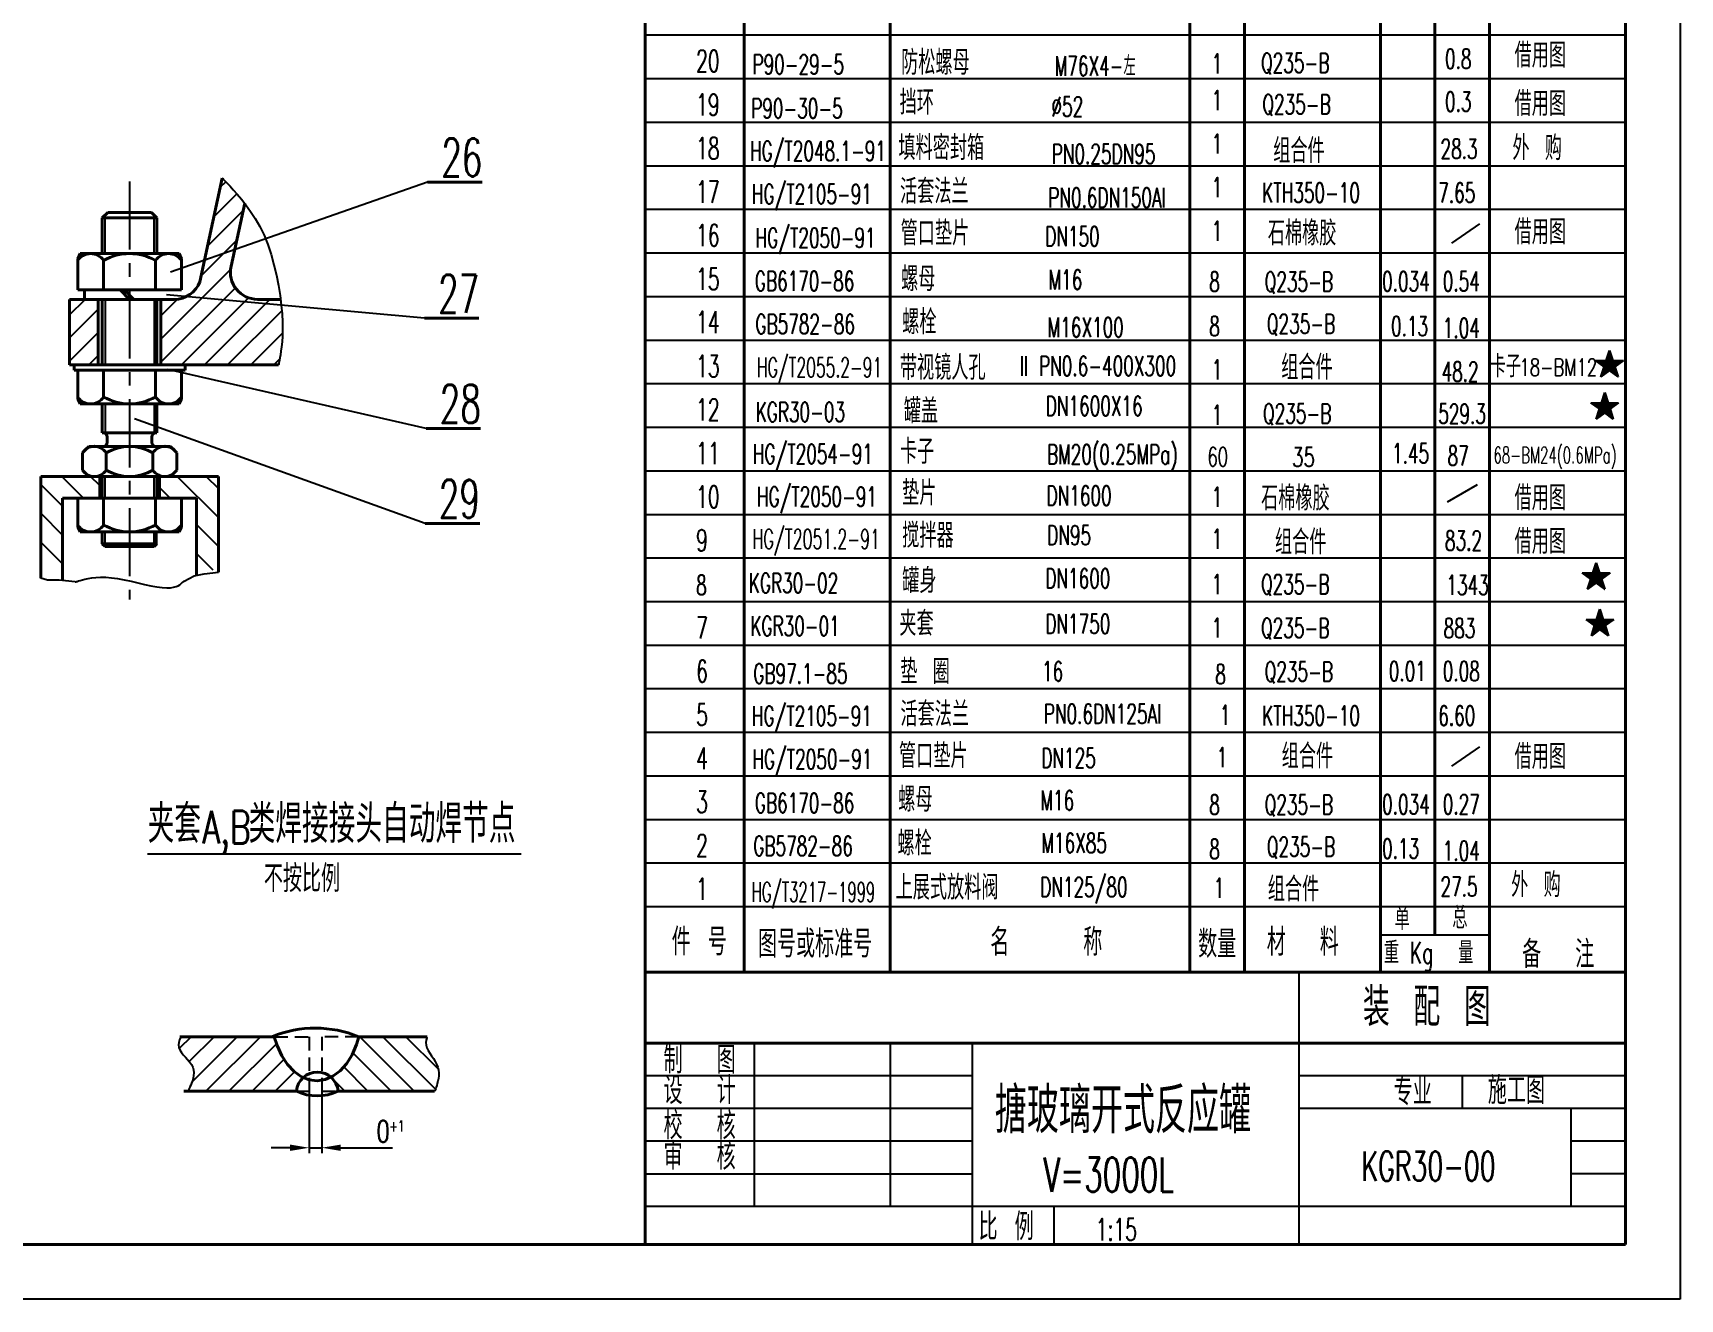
# Model space of a CAD drawing. Extents: x 1471 to 2065, y -218 to 623.
# Drawn here: x 1762.1 to 2064.6, y -218.3 to 14.1 of the extents above; entities that cross this region are included whole.
import ezdxf

# ---------------------------------------------------------------- set-up
doc = ezdxf.new("R2010")
doc.units = 0
doc.header["$LTSCALE"] = 10
doc.header["$MEASUREMENT"] = 0
doc.linetypes.add('CENTER', pattern=[2, 1.25, -0.25, 0.25, -0.25])
doc.linetypes.add('HIDDEN', pattern=[0.375, 0.25, -0.125])
doc.layers.get('0').update_dxf_attribs({"linetype": 'CONTINUOUS', "lineweight": 25})
doc.layers.get('DEFPOINTS').update_dxf_attribs({"linetype": 'CONTINUOUS', "lineweight": 25})
for name, color, linetype, lineweight in [('1', 1, 'CONTINUOUS', 40), ('2', 3, 'CENTER', 25), ('3', 5, 'HIDDEN', 25)]:
    doc.layers.add(name, color=color, linetype=linetype, lineweight=lineweight)
doc.styles.add('HZ', font='txt', dxfattribs={"width": 0.5, "bigfont": 'hztxt'})
doc.styles.get("Standard").update_dxf_attribs({"font": 'txt.shx', "width": 0.7, "bigfont": 'hztxt.shx'})
doc.dimstyles.new('1', dxfattribs={"dimtxt": 0.18, "dimasz": 0.18, "dimexe": 0.18, "dimexo": 0.0625, "dimgap": 0.09, "dimtad": 0, "dimtih": 1, "dimtoh": 1, "dimdec": 4, "dimzin": 0, "dimdsep": 46, "dimtxsty": 'Standard', "dimcen": 0.09, "dimadec": 0, "dimazin": 0, "dimtfac": 1, "dimtdec": 4, "dimtofl": 0, "dimtmove": 0, "dimatfit": 3, "dimfxl": 1, "dimtolj": 1, "dimtzin": 0, "dimarcsym": 0})
pattern_1 = [(135, (2215.9657, -54.4487), (-2.65165, -2.65165), [])]

# ---------------------------------------------------------------- blocks, each defined once
blk = doc.blocks.new('*D153')
for p, q in [((-314.053985, 339.166137), (-314.09185, 338.697083)), ((-313.932407, 339.629524), (-314.053985, 339.166137)), ((-313.749031, 340.077454), (-313.932407, 339.629524)), ((-314.09185, 338.697083), (-314.024083, 338.232153)), ((-314.024083, 338.232153), (-313.837405, 337.778755)), ((-313.837405, 337.778755), (-313.553089, 337.334768)), ((-313.553089, 337.334768), (-313.201045, 336.89569)), ((-313.201045, 336.89569), (-312.811182, 336.457018)), ((-312.811182, 336.457018), (-312.413412, 336.014251)), ((-312.413412, 336.014251), (-312.037643, 335.562886)), ((-312.037643, 335.562886), (-311.713787, 335.098421)), ((-311.713787, 335.098421), (-311.471753, 334.616353)), ((-311.471753, 334.616353), (-311.333473, 334.114903)), ((-311.320257, 333.093041), (-311.409395, 332.596304)), ((-311.333473, 334.114903), (-311.288962, 333.603186)), ((-311.288962, 333.603186), (-311.320257, 333.093041)), ((-312.308171, 330.246654), (-312.326156, 330.205817)), ((-312.320827, 330.217917), (-312.32549, 330.20733)), ((-312.283526, 330.302616), (-312.308171, 330.246654)), ((-312.242895, 330.394876), (-312.283526, 330.302616)), ((-312.182281, 330.532512), (-312.242895, 330.394876)), ((-312.097688, 330.724596), (-312.182281, 330.532512)), ((-311.98512, 330.980204), (-312.097688, 330.724596)), ((-311.844239, 331.304926), (-311.98512, 330.980204)), ((-311.68935, 331.690408), (-311.844239, 331.304926)), ((-311.538414, 332.124813), (-311.68935, 331.690408)), ((-311.409395, 332.596304), (-311.538414, 332.124813))]:
    blk.add_line(p, q)
blk = doc.blocks.new('*D170')
at = {"color": 0, "linetype": 'Continuous', "lineweight": -2}
for p, q in [((1812.86, -180.15), (1812.86, -191.53)), ((1815.16, -180.13), (1815.16, -191.53)), ((1809.36, -190.53), (1805.86, -190.53)), ((1812.86, -190.53), (1815.16, -190.53)), ((1818.66, -190.53), (1828.13, -190.53))]:
    blk.add_line(p, q, dxfattribs=at)
at = {"color": 0, "linetype": 'Continuous'}
for points in [[(1809.36, -189.95), (1809.36, -191.11), (1812.86, -190.53)], [(1818.66, -189.95), (1818.66, -191.11), (1815.16, -190.53)]]:
    blk.add_solid(points, dxfattribs=at)
at = {"layer": 'DEFPOINTS', "color": 0, "linetype": 'Continuous'}
for p in [(1812.86, -180.15), (1815.16, -180.13), (1815.16, -190.53)]:
    blk.add_point(p, dxfattribs=at)
at = {"color": 0, "linetype": 'Continuous', "insert": (1826.43, -187.53), "char_height": 4, "attachment_point": 5}
blk.add_mtext('\\A1;0', dxfattribs=at)
blk = doc.blocks.new('*D155')
for p, q in [((-270.808848, 330.205817), (-280.808848, 340.205817)), ((-276.566207, 340.205817), (-266.916594, 330.556204)), ((-272.323566, 340.205817), (-266.41081, 334.293061)), ((-275.051488, 330.205817), (-282.07431, 337.228639)), ((-279.294129, 330.205817), (-283.759117, 334.670806))]:
    blk.add_line(p, q)
blk = doc.blocks.new('*D152')
for p, q in [((-296.50306, 340.205817), (-295.988302, 338.568384)), ((-282.223451, 336.88435), (-281.407431, 338.768122)), ((-281.407431, 338.768122), (-280.998385, 340.205817)), ((-295.988302, 338.568384), (-295.120988, 336.707672)), ((-295.120988, 336.707672), (-294.06124, 335.105733)), ((-283.238921, 335.253983), (-282.223451, 336.88435)), ((-294.06124, 335.105733), (-292.841257, 333.811241)), ((-292.841257, 333.811241), (-291.498108, 332.863529)), ((-291.498108, 332.863529), (-290.072604, 332.291392)), ((-287.148969, 332.331442), (-285.739672, 332.942411)), ((-285.739672, 332.942411), (-284.422987, 333.92656)), ((-284.422987, 333.92656), (-283.238921, 335.253983)), ((-290.072604, 332.291392), (-288.608058, 332.112215)), ((-288.608058, 332.112215), (-287.148969, 332.331442))]:
    blk.add_line(p, q)
blk = doc.blocks.new('*D154')
for p, q in [((-268.610376, 339.570699), (-268.658157, 339.121862)), ((-268.658157, 339.121862), (-268.615576, 338.657542)), ((-268.491274, 339.998581), (-268.610376, 339.570699)), ((-268.615576, 338.657542), (-268.470916, 338.182375)), ((-268.470916, 338.182375), (-268.241775, 337.697677)), ((-268.241775, 337.697677), (-267.953079, 337.20393)), ((-267.953079, 337.20393), (-267.629751, 336.701617)), ((-267.629751, 336.701617), (-267.296718, 336.19122)), ((-267.296718, 336.19122), (-266.978904, 335.673221)), ((-266.978904, 335.673221), (-266.701234, 335.148105)), ((-266.701234, 335.148105), (-266.488634, 334.616353)), ((-266.488634, 334.616353), (-266.35951, 334.079953)), ((-266.314483, 333.02674), (-266.3702, 332.52895)), ((-266.35951, 334.079953), (-266.306189, 333.546911)), ((-266.306189, 333.546911), (-266.314483, 333.02674)), ((-267.021229, 330.245158), (-267.034464, 330.205817)), ((-267.030542, 330.217474), (-267.033973, 330.207274)), ((-267.003093, 330.299071), (-267.021229, 330.245158)), ((-266.973194, 330.387953), (-267.003093, 330.299071)), ((-266.928589, 330.520548), (-266.973194, 330.387953)), ((-266.866339, 330.705598), (-266.928589, 330.520548)), ((-266.783502, 330.951845), (-266.866339, 330.705598)), ((-266.679992, 331.26499), (-266.783502, 330.951845)), ((-266.567145, 331.638564), (-266.679992, 331.26499)), ((-266.459151, 332.063055), (-266.567145, 331.638564)), ((-266.3702, 332.52895), (-266.459151, 332.063055))]:
    blk.add_line(p, q)
blk = doc.blocks.new('*D146')
for p, q in [((-350.840698, -184.507413), (-350.356717, -184.378934)), ((-350.356717, -184.378934), (-349.782137, -184.251731)), ((-349.782137, -184.251731), (-349.115501, -184.139584)), ((-349.115501, -184.139584), (-348.355353, -184.056273)), ((-348.355353, -184.056273), (-347.500237, -184.015576)), ((-347.500237, -184.015576), (-346.548697, -184.031274)), ((-346.548697, -184.031274), (-345.499278, -184.117146)), ((-345.499278, -184.117146), (-344.355943, -184.281012)), ((-344.355943, -184.281012), (-343.144344, -184.50685)), ((-352.170869, -184.903738), (-352.169042, -184.903191)), ((-352.169042, -184.903191), (-352.156255, -184.899358)), ((-352.156255, -184.899358), (-352.121545, -184.888954)), ((-352.121545, -184.888954), (-352.053952, -184.868695)), ((-352.053952, -184.868695), (-351.942516, -184.835294)), ((-351.942516, -184.835294), (-351.776275, -184.785466)), ((-351.776275, -184.785466), (-351.544268, -184.715926)), ((-351.544268, -184.715926), (-351.235535, -184.623389)), ((-351.235535, -184.623389), (-350.840698, -184.507413)), ((-343.144344, -184.50685), (-341.895551, -184.772679)), ((-341.895551, -184.772679), (-340.640636, -185.056519)), ((-340.640636, -185.056519), (-339.410671, -185.336388)), ((-339.410671, -185.336388), (-338.236727, -185.590305)), ((-338.236727, -185.590305), (-337.149875, -185.796289)), ((-337.149875, -185.796289), (-336.181186, -185.932359)), ((-336.181186, -185.932359), (-335.354233, -185.982825)), ((-335.354233, -185.982825), (-334.662583, -185.95716)), ((-334.662583, -185.95716), (-334.092307, -185.871131)), ((-334.092307, -185.871131), (-333.629473, -185.740501)), ((-333.629473, -185.740501), (-333.260151, -185.581036)), ((-333.260151, -185.581036), (-332.97041, -185.4085)), ((-332.97041, -185.4085), (-332.74632, -185.238658)), ((-332.74632, -185.238658), (-332.573949, -185.087276)), ((-332.573949, -185.087276), (-332.440901, -184.966778)), ((-332.440901, -184.966778), (-332.340918, -184.876226)), ((-332.340918, -184.876226), (-332.269277, -184.811343)), ((-332.269277, -184.811343), (-332.221254, -184.767849)), ((-332.221254, -184.767849), (-332.192125, -184.741468)), ((-332.192125, -184.741468), (-332.170869, -184.722217)), ((-332.177167, -184.727921), (-332.171657, -184.72293))]:
    blk.add_line(p, q)
blk = doc.blocks.new('*D147')
for p, q in [((-325.143406, -110.74916), (-325.14062, -110.752123)), ((-325.14062, -110.752123), (-325.12112, -110.772864)), ((-325.12112, -110.772864), (-325.068191, -110.829163)), ((-325.068191, -110.829163), (-324.965119, -110.938798)), ((-324.965119, -110.938798), (-324.79519, -111.119547)), ((-324.79519, -111.119547), (-324.541688, -111.389189)), ((-324.541688, -111.389189), (-324.1879, -111.765502)), ((-324.1879, -111.765502), (-323.717111, -112.266266)), ((-323.717111, -112.266266), (-323.119936, -112.906058)), ((-323.119936, -112.906058), (-322.416306, -113.686652)), ((-322.416306, -113.686652), (-321.633478, -114.606621)), ((-321.633478, -114.606621), (-320.798713, -115.66454)), ((-320.798713, -115.66454), (-319.939269, -116.858982)), ((-319.939269, -116.858982), (-319.082407, -118.188521)), ((-319.082407, -118.188521), (-318.255384, -119.651729)), ((-318.255384, -119.651729), (-317.485461, -121.247181)), ((-317.485461, -121.247181), (-316.795072, -122.967781)), ((-316.795072, -122.967781), (-316.187351, -124.783758)), ((-316.187351, -124.783758), (-315.660609, -126.659672)), ((-315.660609, -126.659672), (-315.213156, -128.560083)), ((-315.213156, -128.560083), (-314.843303, -130.449551)), ((-314.843303, -130.449551), (-314.549359, -132.292636)), ((-314.549359, -132.292636), (-314.329635, -134.053897)), ((-314.329635, -134.053897), (-314.182441, -135.697896)), ((-314.182441, -135.697896), (-314.104445, -137.195772)), ((-314.085749, -138.54499), (-314.114812, -139.749595)), ((-314.104445, -137.195772), (-314.085749, -138.54499)), ((-314.270054, -141.741146), (-314.373152, -142.536182)), ((-314.180094, -140.813632), (-314.270054, -141.741146)), ((-314.114812, -139.749595), (-314.180094, -140.813632)), ((-314.789673, -144.960963), (-314.801757, -145.028656)), ((-314.798176, -145.008599), (-314.801309, -145.026149)), ((-314.773112, -144.868199), (-314.789673, -144.960963)), ((-314.74581, -144.715264), (-314.773112, -144.868199)), ((-314.705081, -144.487114), (-314.74581, -144.715264)), ((-314.648239, -144.168708), (-314.705081, -144.487114)), ((-314.5726, -143.745002), (-314.648239, -144.168708)), ((-314.477847, -143.202786), (-314.5726, -143.745002)), ((-314.373152, -142.536182), (-314.477847, -143.202786))]:
    blk.add_line(p, q)

msp = doc.modelspace()

# ---------------------------------------------------------------- hatches: boundary and pattern name
h = msp.add_hatch()
h.set_pattern_fill('ANSI37', color=256, style=0)
h.set_pattern_definition([(45, (2232.18429, -465.87011), (-0.088388348, 0.088388348), []), (135, (2232.18429, -465.87011), (-0.088388348, -0.088388348), [])])
h.paths.add_polyline_path([(2051.60688, -44.14396), (2051.00506, -45.99617), (2049.05754, -45.99617), (2050.63312, -47.14089), (2050.0313, -48.9931), (2051.60688, -47.84837), (2053.18246, -48.9931), (2052.58064, -47.14089), (2054.15622, -45.99617), (2052.2087, -45.99617)])
h = msp.add_hatch()
h.set_pattern_fill('ANSI37', color=256, style=0)
h.set_pattern_definition([(45, (2231.3096, -473.62607), (-0.088388348, 0.088388348), []), (135, (2231.3096, -473.62607), (-0.088388348, -0.088388348), [])])
h.paths.add_polyline_path([(2050.73219, -51.89992), (2050.13037, -53.75212), (2048.18285, -53.75212), (2049.75843, -54.89685), (2049.15661, -56.74905), (2050.73219, -55.60433), (2052.30777, -56.74905), (2051.70595, -54.89685), (2053.28153, -53.75212), (2051.33401, -53.75212)])
h = msp.add_hatch()
h.set_pattern_fill('ANSI31', color=256, scale=30, angle=90, style=0)
h.set_pattern_definition(pattern_1)
h.paths.add_polyline_path([(1767.58212, -71.2918), (1774.40824, -71.2918), (1774.40824, -67.2918), (1773.81264, -67.2918, -0.076541177), (1773.0212, -67.2918), (1763.58212, -67.2918), (1763.58212, -84.4543), (1767.58212, -84.4543)])
h = msp.add_hatch()
h.set_pattern_fill('ANSI31', color=256, scale=30, angle=90, style=0)
h.set_pattern_definition(pattern_1)
h.paths.add_polyline_path([(1792.18368, -84.4543), (1796.18368, -84.4543), (1796.18368, -67.2918), (1786.7446, -67.2918, -0.076541177), (1785.95315, -67.2918), (1785.35756, -67.2918), (1785.35756, -71.2918), (1792.18368, -71.2918)])
h = msp.add_hatch()
h.set_pattern_fill('ANSI37', color=256, style=0)
h.set_pattern_definition([(45, (2229.7313, -504.8599), (-0.088388348, 0.088388348), []), (135, (2229.7313, -504.8599), (-0.088388348, -0.088388348), [])])
h.paths.add_polyline_path([(2049.15389, -83.13375), (2048.55207, -84.98596), (2046.60455, -84.98596), (2048.18013, -86.13068), (2047.57831, -87.98289), (2049.15389, -86.83816), (2050.72947, -87.98289), (2050.12765, -86.13068), (2051.70323, -84.98596), (2049.75571, -84.98596)])
h = msp.add_hatch()
h.set_pattern_fill('ANSI37', color=256, style=0)
h.set_pattern_definition([(45, (2230.42427, -513.4023), (-0.088388348, 0.088388348), []), (135, (2230.42427, -513.4023), (-0.088388348, -0.088388348), [])])
h.paths.add_polyline_path([(2049.84686, -91.67615), (2049.24504, -93.52835), (2047.29752, -93.52835), (2048.8731, -94.67308), (2048.27128, -96.52528), (2049.84686, -95.38056), (2051.42244, -96.52528), (2050.82062, -94.67308), (2052.3962, -93.52835), (2050.44868, -93.52835)])

# ---------------------------------------------------------------- linework, layer by layer
for p, q in [((2064.56088, 622.69066), (2064.56088, -218.30934)), ((2054.56088, 13.69066), (1874.56088, 13.69066)), ((2054.56088, 5.69066), (1874.56088, 5.69066)), ((2054.56088, -2.30934), (1874.56088, -2.30934)), ((2054.56088, -10.30934), (1874.56088, -10.30934)), ((2054.56088, -10.30934), (1874.56088, -10.30934)), ((1834.60859, -13.24816), (1787.39266, -29.79968)), ((1796.54512, -14.19499), (1797.54876, -13.19135)), ((1795.36892, -19.61383), (1799.58792, -15.39483)), ((1775.3829, -26.37513), (1775.3829, -19.81477)), ((1784.3829, -26.37513), (1784.3829, -19.81477)), ((1794.19272, -25.03267), (1800.72759, -18.4978)), ((2054.56088, -18.30934), (1874.56088, -18.30934)), ((2027.73246, -20.91497), (2022.58249, -24.48034)), ((1793.01653, -30.45151), (1799.5514, -23.91664)), ((2054.56088, -26.30934), (1874.56088, -26.30934)), ((1785.6329, -42.07778), (1798.4194, -29.29127)), ((1785.6329, -46.32042), (1799.30331, -32.65)), ((1768.87285, -37.62462), (1771.70567, -34.7918)), ((1775.3829, -34.7918), (1775.3829, -46.7918)), ((1784.3829, -34.7918), (1784.3829, -46.7918)), ((1785.6329, -37.83513), (1788.71454, -34.7535)), ((1834.03655, -38.26049), (1786.65824, -33.96139)), ((1789.40416, -46.7918), (1801.711, -34.48496)), ((1793.6468, -46.7918), (1805.66126, -34.77733)), ((2054.56088, -34.30934), (1874.56088, -34.30934)), ((1774.1329, -36.60721), (1768.87285, -41.86726)), ((1797.88944, -46.7918), (1807.81782, -36.86342)), ((1774.1329, -40.84985), (1768.87285, -46.1099)), ((1802.13208, -46.7918), (1807.95201, -40.97187)), ((2054.56088, -42.30934), (1874.56088, -42.30934)), ((1772.43359, -46.7918), (1774.1329, -45.09249)), ((2051.00506, -45.99617), (2051.60688, -44.14396)), ((2051.60688, -44.14396), (2052.2087, -45.99617)), ((1834.32103, -58.45919), (1786.90305, -47.67054)), ((1806.37472, -46.7918), (1807.44266, -45.72386)), ((2050.63312, -47.14089), (2049.05754, -45.99617)), ((2049.05754, -45.99617), (2051.00506, -45.99617)), ((2050.0313, -48.9931), (2050.63312, -47.14089)), ((2051.60688, -47.84837), (2050.0313, -48.9931)), ((2053.18246, -48.9931), (2051.60688, -47.84837)), ((2052.2087, -45.99617), (2054.15622, -45.99617)), ((2054.15622, -45.99617), (2052.58064, -47.14089)), ((2052.58064, -47.14089), (2053.18246, -48.9931)), ((2054.56088, -50.30934), (1874.56088, -50.30934)), ((1775.3829, -53.95847), (1775.3829, -59.2918)), ((1784.3829, -53.95847), (1784.3829, -59.2918)), ((2048.18285, -53.75212), (2050.13037, -53.75212)), ((2049.75843, -54.89685), (2048.18285, -53.75212)), ((2050.13037, -53.75212), (2050.73219, -51.89992)), ((2050.73219, -51.89992), (2051.33401, -53.75212)), ((2051.33401, -53.75212), (2053.28153, -53.75212)), ((2053.28153, -53.75212), (2051.70595, -54.89685)), ((1834.16737, -75.90132), (1780.78289, -56.72838)), ((2049.15661, -56.74905), (2049.75843, -54.89685)), ((2050.73219, -55.60433), (2049.15661, -56.74905)), ((2052.30777, -56.74905), (2050.73219, -55.60433)), ((2051.70595, -54.89685), (2052.30777, -56.74905)), ((2054.56088, -58.30934), (1874.56088, -58.30934)), ((2054.56088, -66.30934), (1874.56088, -66.30934)), ((1774.8829, -67.7918), (1774.8829, -67.2918)), ((1775.3829, -71.2918), (1775.3829, -67.2918)), ((1784.3829, -71.2918), (1784.3829, -67.2918)), ((1784.8829, -69.7918), (1784.8829, -67.7918)), ((2027.33631, -68.8249), (2021.79018, -71.99412)), ((2054.56088, -74.30934), (1874.56088, -74.30934)), ((1775.3829, -80.1452), (1775.3829, -77.45847)), ((1784.3829, -80.1452), (1784.3829, -77.45847)), ((2054.56088, -82.30934), (1874.56088, -82.30934)), ((2048.55207, -84.98596), (2049.15389, -83.13375)), ((2049.15389, -83.13375), (2049.75571, -84.98596)), ((2046.60455, -84.98596), (2048.55207, -84.98596)), ((2048.18013, -86.13068), (2046.60455, -84.98596)), ((2047.57831, -87.98289), (2048.18013, -86.13068)), ((2049.15389, -86.83816), (2047.57831, -87.98289)), ((2050.72947, -87.98289), (2049.15389, -86.83816)), ((2049.75571, -84.98596), (2051.70323, -84.98596)), ((2051.70323, -84.98596), (2050.12765, -86.13068)), ((2050.12765, -86.13068), (2050.72947, -87.98289)), ((2054.56088, -90.30934), (1874.56088, -90.30934)), ((2047.29752, -93.52835), (2049.24504, -93.52835)), ((2048.8731, -94.67308), (2047.29752, -93.52835)), ((2049.24504, -93.52835), (2049.84686, -91.67615)), ((2049.84686, -91.67615), (2050.44868, -93.52835)), ((2050.44868, -93.52835), (2052.3962, -93.52835)), ((2052.3962, -93.52835), (2050.82062, -94.67308)), ((2048.27128, -96.52528), (2048.8731, -94.67308)), ((2049.84686, -95.38056), (2048.27128, -96.52528)), ((2051.42244, -96.52528), (2049.84686, -95.38056)), ((2050.82062, -94.67308), (2051.42244, -96.52528)), ((2054.56088, -98.30934), (1874.56088, -98.30934)), ((2054.56088, -106.30934), (1874.56088, -106.30934)), ((2054.56088, -114.30934), (1874.56088, -114.30934)), ((2027.73246, -116.91497), (2022.58249, -120.48034)), ((2054.56088, -122.30934), (1874.56088, -122.30934)), ((2054.56088, -130.30934), (1874.56088, -130.30934)), ((1783.15707, -136.58742), (1851.76849, -136.58742)), ((2054.56088, -138.30934), (1874.56088, -138.30934)), ((2054.56088, -146.30934), (1874.56088, -146.30934)), ((2009.56088, -151.42772), (2029.56088, -151.42772)), ((1994.56088, -158.30934), (1994.56088, -208.30934)), ((1791.18269, -170.14574), (1789.01164, -172.31678)), ((1795.42533, -170.14574), (1790.85575, -174.71532)), ((1799.66797, -170.14574), (1791.32504, -178.48867)), ((1803.91061, -170.14574), (1793.91061, -180.14574)), ((1798.18718, -180.11181), (1806.85845, -171.44054)), ((1834.46319, -170.35297), (1834.53961, -170.14574)), ((1894.56088, -171.30934), (1894.56088, -201.30934)), ((1919.56088, -171.30934), (1919.56088, -201.30934)), ((1934.56088, -171.30934), (1934.56088, -208.30934)), ((1802.39589, -180.14574), (1808.25721, -174.28442)), ((1806.63853, -180.14574), (1810.18986, -176.59441)), ((1817.07402, -177.80207), (1819.41769, -180.14574)), ((1934.56088, -177.30934), (1874.56088, -177.30934)), ((2054.56088, -177.30934), (1994.56088, -177.30934)), ((2054.56088, -177.30934), (1994.56088, -177.30934)), ((2024.56088, -177.30934), (2024.56088, -183.30934)), ((1934.56088, -183.30934), (1874.56088, -183.30934)), ((2054.56088, -183.30934), (1994.56088, -183.30934)), ((2054.56088, -183.30934), (1994.56088, -183.30934)), ((2044.56088, -201.30934), (2044.56088, -183.30934)), ((1934.56088, -189.30934), (1874.56088, -189.30934)), ((2054.56088, -189.30934), (2044.56088, -189.30934)), ((1874.56088, -195.30934), (1934.56088, -195.30934)), ((2054.56088, -195.30934), (2044.56088, -195.30934)), ((1994.56088, -198.30934), (1994.56088, -208.30934)), ((2054.56088, -201.30934), (1874.56088, -201.30934)), ((1949.56088, -201.30934), (1949.56088, -208.30934)), ((2064.56088, -218.30934), (1470.56088, -218.30934))]:
    msp.add_line(p, q)
for points in [[(1769.8829, -86.66688), (1766.97704, -86.30422), (1764.80475, -86.30422), (1763.58212, -85.98059)], [(1789.88211, -86.48607), (1791.73585, -85.51531), (1793.58923, -85.18435), (1796.18368, -84.85339)]]:
    msp.add_lwpolyline(points)
at = {"layer": '1'}
for p, q in [((2054.56088, 597.69066), (2054.56088, -208.30934)), ((1874.56088, -208.30934), (1874.56088, 109.69066)), ((1892.74421, -158.30934), (1892.74421, 109.69066)), ((1919.56088, -158.30934), (1919.56088, 109.69066)), ((1974.56088, -158.30934), (1974.56088, 109.69066)), ((1984.56088, -158.30934), (1984.56088, 109.69066)), ((2009.56088, -158.30934), (2009.56088, 109.69066)), ((2019.56088, -151.42772), (2019.56088, 109.69066)), ((2029.56088, -158.30934), (2029.56088, 109.69066)), ((1792.77888, -31.54638), (1796.91036, -12.5123)), ((1834.60859, -13.24816), (1844.60859, -13.24816)), ((1798.5095, -28.71674), (1801.02355, -17.13429)), ((1775.8829, -18.81477), (1774.8829, -19.81477)), ((1774.8829, -19.81477), (1784.8829, -19.81477)), ((1774.8829, -26.37513), (1774.8829, -19.81477)), ((1775.8829, -18.81477), (1783.8829, -18.81477)), ((1783.8829, -18.81477), (1784.8829, -19.81477)), ((1784.8829, -26.37513), (1784.8829, -19.81477)), ((1770.79384, -26.37513), (1770.35634, -27.31263)), ((1770.79384, -26.37513), (1788.97196, -26.37513)), ((1788.97196, -26.37513), (1789.40946, -27.31263)), ((1770.35634, -33.0418), (1770.35634, -27.31263)), ((1775.11962, -33.0418), (1775.11962, -27.62513)), ((1784.64618, -33.0418), (1784.64618, -27.62513)), ((1789.40946, -33.0418), (1789.40946, -27.31263)), ((1770.35634, -33.0418), (1789.40946, -33.0418)), ((1771.60634, -33.0418), (1771.60634, -34.7918)), ((1779.8829, -34.7918), (1778.1329, -33.0418)), ((1778.93625, -33.0418), (1780.68625, -34.7918)), ((1788.09684, -34.7918), (1768.87285, -34.7918)), ((1768.87285, -46.7918), (1768.87285, -34.7918)), ((1774.1329, -46.7918), (1774.1329, -34.7918)), ((1774.8829, -34.7918), (1774.8829, -46.7918)), ((1784.8829, -34.7918), (1784.8829, -46.7918)), ((1785.6329, -46.7918), (1785.6329, -34.7918)), ((1803.39572, -34.77733), (1807.59443, -34.77733)), ((1834.03655, -38.26049), (1844.03655, -38.26049)), ((1774.8829, -46.7918), (1768.87285, -46.7918)), ((1769.69612, -46.7918), (1769.69612, -47.7918)), ((1769.69612, -47.7918), (1790.08195, -47.7918)), ((1770.35634, -53.02097), (1770.35634, -47.7918)), ((1774.8829, -46.7918), (1807.25201, -46.7918)), ((1775.11962, -52.70847), (1775.11962, -47.7918)), ((1784.64618, -52.70847), (1784.64618, -47.7918)), ((1789.40946, -53.02097), (1789.40946, -47.7918)), ((1790.08195, -46.7918), (1790.08195, -47.7918)), ((1770.79384, -53.95847), (1770.35634, -53.02097)), ((1788.97196, -53.95847), (1770.79384, -53.95847)), ((1774.8829, -53.95847), (1774.8829, -59.2918)), ((1784.8829, -53.95847), (1784.8829, -59.2918)), ((1788.97196, -53.95847), (1789.40946, -53.02097)), ((1774.8829, -59.2918), (1784.7329, -59.2918)), ((1775.7829, -61.0418), (1775.7829, -60.0418)), ((1783.9829, -61.0418), (1783.9829, -60.0418)), ((1784.7329, -59.2918), (1784.8829, -59.2918)), ((1834.32103, -58.45919), (1844.32103, -58.45919)), ((1772.39178, -61.7918), (1771.2329, -62.95068)), ((1771.2329, -62.95068), (1771.2329, -66.13292)), ((1784.7329, -61.7918), (1772.39178, -61.7918)), ((1775.60094, -62.97857), (1775.60094, -66.13292)), ((1784.16485, -62.97857), (1784.16485, -66.13292)), ((1784.7329, -61.7918), (1787.37402, -61.7918)), ((1787.37402, -61.7918), (1788.5329, -62.95068)), ((1788.5329, -62.95068), (1788.5329, -66.13292)), ((1772.39178, -67.2918), (1771.2329, -66.13292)), ((1787.37402, -67.2918), (1788.5329, -66.13292)), ((1763.58212, -67.2918), (1796.18368, -67.2918)), ((1763.58212, -67.2918), (1763.58212, -85.98059)), ((1774.40824, -67.25099), (1774.40824, -71.2918)), ((1774.8829, -71.2918), (1774.8829, -67.2918)), ((1784.7329, -67.2918), (1787.37402, -67.2918)), ((1784.8829, -71.2918), (1784.8829, -67.2918)), ((1785.35756, -67.25099), (1785.35756, -71.2918)), ((1796.18368, -84.85339), (1796.18368, -67.2918)), ((1767.58212, -71.2918), (1792.18368, -71.2918)), ((1767.58212, -71.2918), (1767.58212, -86.37974)), ((1770.35634, -76.52097), (1770.35634, -71.2918)), ((1775.11962, -76.20847), (1775.11962, -71.2918)), ((1784.64618, -76.20847), (1784.64618, -71.2918)), ((1784.7329, -69.7918), (1784.8829, -69.7918)), ((1789.40946, -76.52097), (1789.40946, -71.2918)), ((1792.18368, -85.36365), (1792.18368, -71.2918)), ((1770.79384, -77.45847), (1770.35634, -76.52097)), ((1788.97196, -77.45847), (1770.79384, -77.45847)), ((1774.8829, -79.6452), (1774.8829, -77.45847)), ((1784.74469, -79.7834), (1784.74469, -77.45847)), ((1788.97196, -77.45847), (1789.40946, -76.52097)), ((1834.16737, -75.90132), (1844.16737, -75.90132)), ((1774.8829, -79.6452), (1784.8829, -79.6452)), ((1774.8829, -79.6452), (1775.3829, -80.1452)), ((1775.3829, -80.1452), (1784.3829, -80.1452)), ((1784.8829, -79.6452), (1784.3829, -80.1452)), ((1874.56088, -158.30934), (2054.56088, -158.30934)), ((2054.56088, -158.30934), (1874.56088, -158.30934)), ((1789.09422, -170.14574), (1806.4514, -170.14574)), ((1821.95607, -170.14574), (1834.53961, -170.14574)), ((2054.56088, -171.30934), (1874.56088, -171.30934)), ((1789.83697, -180.14574), (1810.52637, -180.14574)), ((1835.88802, -180.14574), (1818.16118, -180.14574)), ((2054.56088, -208.30934), (1480.56088, -208.30934)), ((1874.56088, -208.30934), (2054.56088, -208.30934))]:
    msp.add_line(p, q, dxfattribs=at)
for centre, radius, start, end in [((1772.73798, -29.26901), 2.89388, 34.614666, 145.385334), ((1779.8829, -36.07566), 9.70053, 60.591514, 119.408486), ((1787.02782, -29.26901), 2.89388, 34.614666, 145.385334), ((1803.39572, -29.77733), 5, 167.7535, 270), ((1788.09684, -29.7918), 5, 270, 339.456638), ((1772.73798, -51.06458), 2.89388, 214.614666, 325.385334), ((1779.8829, -44.25793), 9.70053, 240.591514, 299.408486), ((1787.02782, -51.06458), 2.89388, 214.614666, 325.385334), ((1775.0329, -60.0418), 0.75, 0, 90), ((1784.7329, -60.0418), 0.75, 90, 180), ((1773.40809, -64.34805), 2.58536, 31.985467, 147.282817), ((1775.0329, -61.0418), 0.75, 270, 0), ((1779.8829, -70.10997), 8.31817, 59.01785, 120.98215), ((1784.7329, -61.0418), 0.75, 180, 270), ((1786.35771, -64.34805), 2.58536, 32.717183, 148.014533), ((1773.41692, -64.72192), 2.60017, 212.864698, 327.135302), ((1779.8829, -58.80165), 8.49015, 239.712195, 300.287805), ((1786.34887, -64.72192), 2.60017, 212.864698, 327.135302), ((1772.73798, -74.56458), 2.89388, 214.614666, 325.385334), ((1779.8829, -67.75793), 9.70053, 240.591514, 299.408486), ((1787.02782, -74.56458), 2.89388, 214.614666, 325.385334), ((1814.00679, -189.44132), 20.86889, 67.609601, 112.269737), ((1814.34377, -180.47208), 3.83133, 4.886219, 174.615911), ((1814.34377, -172.25719), 8.76366, 244.176845, 295.823155)]:
    msp.add_arc(centre, radius, start, end, dxfattribs=at)
at = {"layer": '2'}
msp.add_line((1779.8829, -13.124), (1779.8829, -89.87376), dxfattribs=at)
at = {"layer": '3'}
for p, q in [((1806.4514, -170.14574), (1812.86368, -170.14574)), ((1812.86368, -170.18454), (1812.86368, -180.14574)), ((1821.95607, -170.14574), (1815.20992, -170.14574)), ((1815.20992, -170.18454), (1815.20992, -180.14574)), ((1810.52637, -180.14574), (1812.86368, -180.14574)), ((1815.17224, -180.14574), (1818.16118, -180.14574))]:
    msp.add_line(p, q, dxfattribs=at)

# ---------------------------------------------------------------- block references
for name, p in [('*D147', (2122.05377, 98.23686)), ('*D146', (2122.05377, 98.23686)), ('*D153', (2102.95446, -510.35156)), ('*D155', (2102.95446, -510.35156)), ('*D154', (2102.95446, -510.35156))]:
    msp.add_blockref(name, p)
at = {"layer": '1'}
msp.add_blockref('*D152', (2102.95446, -510.35156), dxfattribs=at)

# ---------------------------------------------------------------- texts
at = {"style": 'HZ'}
for s, height, width, p in [('借用图', 4.5, 0.7, (2034.17129, 7.78399)), ('防松螺母', 4.5, 0.7, (1921.54042, 6.45468)), ('挡环', 4.5, 0.7, (1921.2693, -0.87215)), ('借用图', 4.5, 0.7, (2034.17129, -1.10912)), ('填料密封箱', 4.5, 0.7, (1921.05766, -9.20906)), ('组合件', 4.5, 0.7, (1989.8627, -9.75316)), ('外 购', 4.5, 0.7, (2033.77514, -9.23173)), ('活套法兰  ', 4.5, 0.7, (1921.34056, -17.2219)), ('管口垫片  ', 4.5, 0.7, (1921.45197, -24.88713)), ('石棉橡胶', 4.5, 0.7, (1988.86628, -24.88149)), ('借用图', 4.5, 0.7, (2034.17129, -24.66256)), ('螺母  ', 4.5, 0.7, (1921.54335, -33.27418)), ('螺栓 ', 4.5, 0.7, (1921.74881, -41.18001)), ('带视镜人孔', 4.5, 0.7, (1921.31489, -49.55828)), ('组合件', 4.5, 0.7, (1991.33522, -49.50205)), ('卡子', 4.05, 0.7, (2029.72206, -49.07683)), ('罐盖', 4.5, 0.7, (1922.02705, -57.52192)), ('卡子', 4.5, 0.7, (1921.32997, -64.96869)), (' 35', 3.5, 0.7, (1991.14148, -65.49581)), ('68-BM24(0.6MPa)', 3, 0.6, (2030.28821, -64.88396)), ('垫片', 4.5, 0.7, (1921.72108, -72.57345)), ('石棉橡胶', 4.5, 0.7, (1987.62899, -73.5386)), ('借用图', 4.5, 0.7, (2034.17129, -73.49112)), ('搅拌器', 4.5, 0.7, (1921.74739, -80.37281)), ('组合件', 4.5, 0.7, (1990.18028, -81.58138)), ('借用图', 4.5, 0.7, (2034.17129, -81.49112)), ('罐身', 4.5, 0.7, (1921.74739, -88.67824)), ('夹套', 4.5, 0.7, (1921.21334, -96.54907)), ('垫 圈   ', 4.5, 0.7, (1921.37988, -105.37184)), ('活套法兰  ', 4.5, 0.7, (1921.41767, -113.17265)), ('管口垫片  ', 4.5, 0.7, (1921.14649, -120.83788)), ('组合件', 4.5, 0.7, (1991.41758, -120.88149)), ('借用图', 4.5, 0.7, (2034.17129, -120.98107)), ('螺母  ', 4.5, 0.7, (1921.01091, -128.82322)), ('螺栓 ', 4.5, 0.7, (1920.87532, -136.87415)), ('不按比例', 5, 0.7, (1804.53969, -143.6028)), ('上展式放料阀  ', 4.5, 0.7, (1920.52667, -144.9811)), ('组合件', 4.5, 0.7, (1988.86628, -145.30659)), ('外 购', 4.5, 0.7, (2033.55146, -144.51972)), ('单', 4, 0.7, (2012.15329, -150.53172)), ('总', 4, 0.7, (2022.74221, -150.30772)), ('件 号', 5, 0.7, (1879.41509, -155.21622)), ('图号或标准号', 5, 0.7, (1895.25189, -155.60555)), ('名    称', 5, 0.7, (1937.91842, -155.29166)), ('数量', 5, 0.7, (1976.07899, -155.64813)), ('材  料', 5, 0.7, (1988.67568, -155.27449)), ('重    量', 4, 0.7, (2010.17219, -156.71755)), ('备  注', 5, 0.7, (2035.56829, -157.50516)), ('装 配 图', 7, 0.7, (2006.35763, -168.17795)), ('制  图', 5, 0.7, (1877.92991, -176.90625)), ('设  计', 5, 0.7, (1877.92991, -182.51101)), ('专业', 5, 0.7, (2011.9824, -182.71304)), ('施工图', 5, 0.7, (2029.2682, -182.50218)), ('校  核', 5, 0.7, (1877.92991, -188.97804)), ('审  核', 5, 0.7, (1877.92991, -194.5828)), ('比 例', 5, 0.7, (1935.75911, -207.51686))]:
    msp.add_text(s, height=height, dxfattribs=dict(at, width=width)).set_placement(p)
for s, height, width, p in [('20', 4, 0.63, (1883.902, 6.96174)), ('P90-29-5', 3.6, 0.63, (1894.25385, 6.55236)), ('M76X4-左', 3.6, 0.63, (1949.72748, 6.27986)), ('1', 3.6, 0.63, (1978.56961, 6.67532)), ('Q235-B', 3.6, 0.63, (1987.62899, 6.82584)), ('0.8', 3.6, 0.63, (2021.40217, 7.5802)), ('1', 3.6, 0.63, (1978.56961, -0.03057)), ('0.3', 3.6, 0.63, (2021.40217, -0.2781)), ('19', 4, 0.63, (1883.902, -1.03826)), ('P90-30-5', 3.6, 0.63, (1894.00867, -1.52999)), ('%%C52', 3.6, 0.63, (1949.13862, -1.19206)), ('Q235-B', 3.6, 0.63, (1987.87417, -0.76614)), ('18', 4, 0.63, (1883.902, -9.03826)), ('HG/T2048.1-91', 3.6, 0.63, (1893.78309, -9.36449)), ('1', 3.6, 0.63, (1978.56961, -8.03057)), ('28.3', 3.6, 0.63, (2020.5773, -8.9472)), ('PN0.25DN95', 3.6, 0.63, (1949.19197, -9.87863)), ('17', 4, 0.63, (1883.902, -17.03826)), ('HG/T2105-91', 3.6, 0.63, (1894.12584, -17.2554)), ('  PN0.6DN150AI', 3.6, 0.63, (1944.50687, -17.89146)), ('1', 3.6, 0.63, (1978.56961, -16.03057)), ('KTH350-10', 3.6, 0.63, (1987.81461, -17.01195)), ('7.65', 3.6, 0.63, (2020.16487, -17.01195)), ('16', 4, 0.63, (1883.902, -25.03826)), ('HG/T2050-91', 3.6, 0.63, (1894.80122, -25.2884)), ('1', 3.6, 0.63, (1978.56961, -24.03057)), ('  DN150', 3.6, 0.63, (1943.95553, -25.03222)), ('15', 4, 0.63, (1883.902, -33.03826)), ('GB6170-86', 3.6, 0.63, (1894.67897, -33.2265)), ('  M16', 3.6, 0.63, (1944.55161, -32.98042)), ('8', 3.6, 0.63, (1978.12358, -33.33921)), ('Q235-B', 3.6, 0.63, (1988.28661, -33.34422)), ('0.034', 3.6, 0.63, (2009.85406, -33.26862)), ('0.54', 3.6, 0.63, (2020.98974, -33.26862)), ('14', 4, 0.63, (1883.902, -40.96044)), ('GB5782-86', 3.6, 0.63, (1894.79069, -41.11637)), ('  M16X100', 3.6, 0.63, (1944.38469, -41.73064)), ('8', 3.6, 0.63, (1978.12358, -41.50504)), ('Q235-B', 3.6, 0.63, (1988.69904, -41.07349)), ('0.13', 3.6, 0.63, (2011.4875, -41.49708)), ('1.04', 3.6, 0.63, (2020.98974, -41.82275)), ('13', 4, 0.63, (1883.902, -49.03826)), ('HG/T2055.2-91', 3.6, 0.58, (1895.07435, -49.06818)), ('II PN0.6-400X300', 3.6, 0.63, (1943.28918, -48.79951)), ('1', 3.6, 0.63, (1978.56961, -49.49336)), ('48.2', 3.6, 0.63, (2020.76267, -49.86029)), ('18-BM12', 3.15, 0.7, (2035.07899, -48.82199)), ('12', 4, 0.63, (1883.902, -57.03826)), ('KGR30-03', 3.6, 0.63, (1894.82211, -57.25169)), ('DN1600X16', 3.6, 0.63, (1948.09623, -56.14856)), ('1', 3.6, 0.63, (1978.56961, -57.81211)), ('Q235-B', 3.6, 0.63, (1987.98465, -57.54483)), ('529.3', 3.6, 0.63, (2020.16487, -57.58956)), ('11', 4, 0.63, (1883.902, -65.03826)), ('HG/T2054-91', 3.6, 0.63, (1894.30231, -64.95515)), ('BM20(0.25MPa)', 3.6, 0.63, (1948.31067, -65.02618)), ('60', 3.5, 0.63, (1977.78614, -65.43555)), ('1.45', 3.6, 0.63, (2011.68394, -64.86415)), ('87', 3.6, 0.63, (2021.8782, -65.28205)), ('10', 4, 0.63, (1883.902, -73.03826)), ('HG/T2050-91', 3.6, 0.63, (1895.05455, -72.82423)), ('   DN1600', 3.6, 0.63, (1941.64607, -72.63094)), ('1', 3.6, 0.63, (1978.56961, -72.86363)), ('9', 4, 0.63, (1883.902, -81.03826)), ('HG/T2051.2-91', 3.6, 0.59, (1894.27019, -80.59209)), ('DN95', 3.6, 0.63, (1948.35361, -79.86907)), ('1', 3.6, 0.63, (1978.56961, -80.56714)), ('83.2', 3.6, 0.63, (2021.40217, -80.85758)), ('DN1600 ', 3.6, 0.63, (1948.01767, -87.81199)), ('8', 3.6, 0.63, (1883.902, -89.03826)), ('KGR30-02', 3.6, 0.63, (1893.57392, -88.67331)), ('1', 3.6, 0.63, (1978.56961, -88.87258)), ('Q235-B', 3.6, 0.63, (1987.62899, -88.87258)), ('1343', 3.6, 0.63, (2021.66604, -89.0336)), ('7', 4, 0.63, (1883.902, -97.03826)), ('KGR30-01', 3.6, 0.63, (1893.84988, -96.5662)), ('DN1750 ', 3.6, 0.63, (1948.01767, -96.14695)), ('1', 3.6, 0.63, (1978.56961, -96.8885)), ('Q235-B', 3.6, 0.63, (1987.62899, -96.89556)), ('883', 3.6, 0.63, (2021.13829, -96.94588)), ('6', 4, 0.63, (1883.902, -105.03826)), ('GB97.1-85', 3.6, 0.63, (1894.4018, -105.28093)), ('   16', 3.6, 0.63, (1940.83161, -104.8681)), ('8', 3.6, 0.63, (1979.22742, -105.39365)), ('Q235-B', 3.6, 0.63, (1988.28661, -104.91911)), ('0.01', 3.6, 0.63, (2011.09136, -104.84351)), ('0.08', 3.6, 0.63, (2020.98974, -104.84351)), ('HG/T2105-91', 3.6, 0.63, (1894.12584, -113.06107)), ('5', 4, 0.63, (1883.902, -113.03826)), (' PN0.6DN125AI', 3.6, 0.63, (1945.71546, -112.66892)), ('1', 3.6, 0.63, (1980.0553, -112.89782)), ('KTH350-10', 3.6, 0.63, (1987.81461, -113.01195)), ('6.60', 3.6, 0.63, (2020.16487, -113.01195)), ('4', 4, 0.63, (1883.902, -121.03826)), ('HG/T2050-91', 3.6, 0.63, (1894.20965, -120.99222)), ('  DN125', 3.6, 0.63, (1943.23045, -120.79953)), ('1', 3.6, 0.63, (1979.50338, -120.67795)), ('3', 4, 0.63, (1883.902, -129.03826)), ('GB6170-86', 3.6, 0.63, (1894.67776, -129.03216)), ('  M16', 3.6, 0.63, (1943.06223, -128.55218)), ('8', 3.6, 0.63, (1978.12358, -129.33921)), ('Q235-B', 3.6, 0.63, (1988.28661, -129.34422)), ('0.034', 3.6, 0.63, (2009.85406, -129.26862)), ('0.27', 3.6, 0.63, (2020.98974, -129.26862)), ('2', 4, 0.63, (1883.902, -137.03826)), (' M16X85', 3.6, 0.63, (1945.25486, -136.37041)), ('GB5782-86', 3.6, 0.63, (1894.4018, -136.92203)), ('8', 3.6, 0.63, (1978.12358, -137.50504)), ('Q235-B', 3.6, 0.63, (1988.69904, -137.07349)), ('0.13', 3.6, 0.63, (2009.85406, -137.41032)), ('1.04', 3.6, 0.63, (2020.98974, -137.82275)), ('1', 4, 0.63, (1883.902, -145.03826)), ('HG/T3217-1999', 3.6, 0.55, (1894.12282, -145.39098)), (' DN125/80', 3.6, 0.63, (1945.05728, -144.47736)), ('1', 3.6, 0.63, (1978.95146, -144.62352)), ('27.5', 3.6, 0.63, (2020.5773, -144.36819)), ('Kg', 4, 0.63, (2014.91936, -156.71755)), ('+1', 2, 0.7, (1827.56313, -187.54381)), ('  V=3000L', 6.3, 0.63, (1940.60696, -198.60848)), ('KGR30-00', 5.4, 0.63, (2006.05866, -196.61035)), ('1:15', 4, 0.63, (1957.27283, -207.55072))]:
    msp.add_text(s, height=height, dxfattribs=dict(width=width)).set_placement(p)
at = {"layer": '1'}
for s, width, p in [('26', 0.63, (1837.10859, -12.24816)), ('27', 0.63, (1836.53655, -37.26049)), ('28', 0.63, (1836.82103, -57.45919)), ('29', 0.63, (1836.66737, -74.90132)), ('夹套  类焊接接头自动焊节点', 0.7, (1783.21045, -134.57042))]:
    msp.add_text(s, height=7, dxfattribs=dict(at, width=width)).set_placement(p)
at = {"layer": '1', "linetype": 'Continuous', "width": 0.7}
msp.add_text('A,B', height=6, dxfattribs=at).set_placement((1793.28858, -134.70223))
at = {"layer": '1', "style": 'HZ', "width": 0.7}
msp.add_text('搪玻璃开式反应罐', height=8.4, dxfattribs=at).set_placement((1938.75546, -187.8607))

# ---------------------------------------------------------------- dimensions: what is measured, and where the dimension line sits
at = {"linetype": 'Continuous'}
dim = msp.add_linear_dim(base=(1815.162, -190.52878), p1=(1812.86368, -180.14574), p2=(1815.162, -180.13269), text='0', dimstyle='1', override={"dimtxt": 4, "dimasz": 3.5, "dimexe": 1, "dimexo": 0, "dimgap": 1, "dimtad": 1, "dimtih": 0, "dimtoh": 0, "dimtofl": 1, "dimatfit": 0}, dxfattribs=at)
dim.commit()
dim.dimension.update_dxf_attribs({"geometry": '*D170', "text_midpoint": (1826.42867, -190.52878), "dimtype": 160})

doc.saveas('drawing.dxf')
